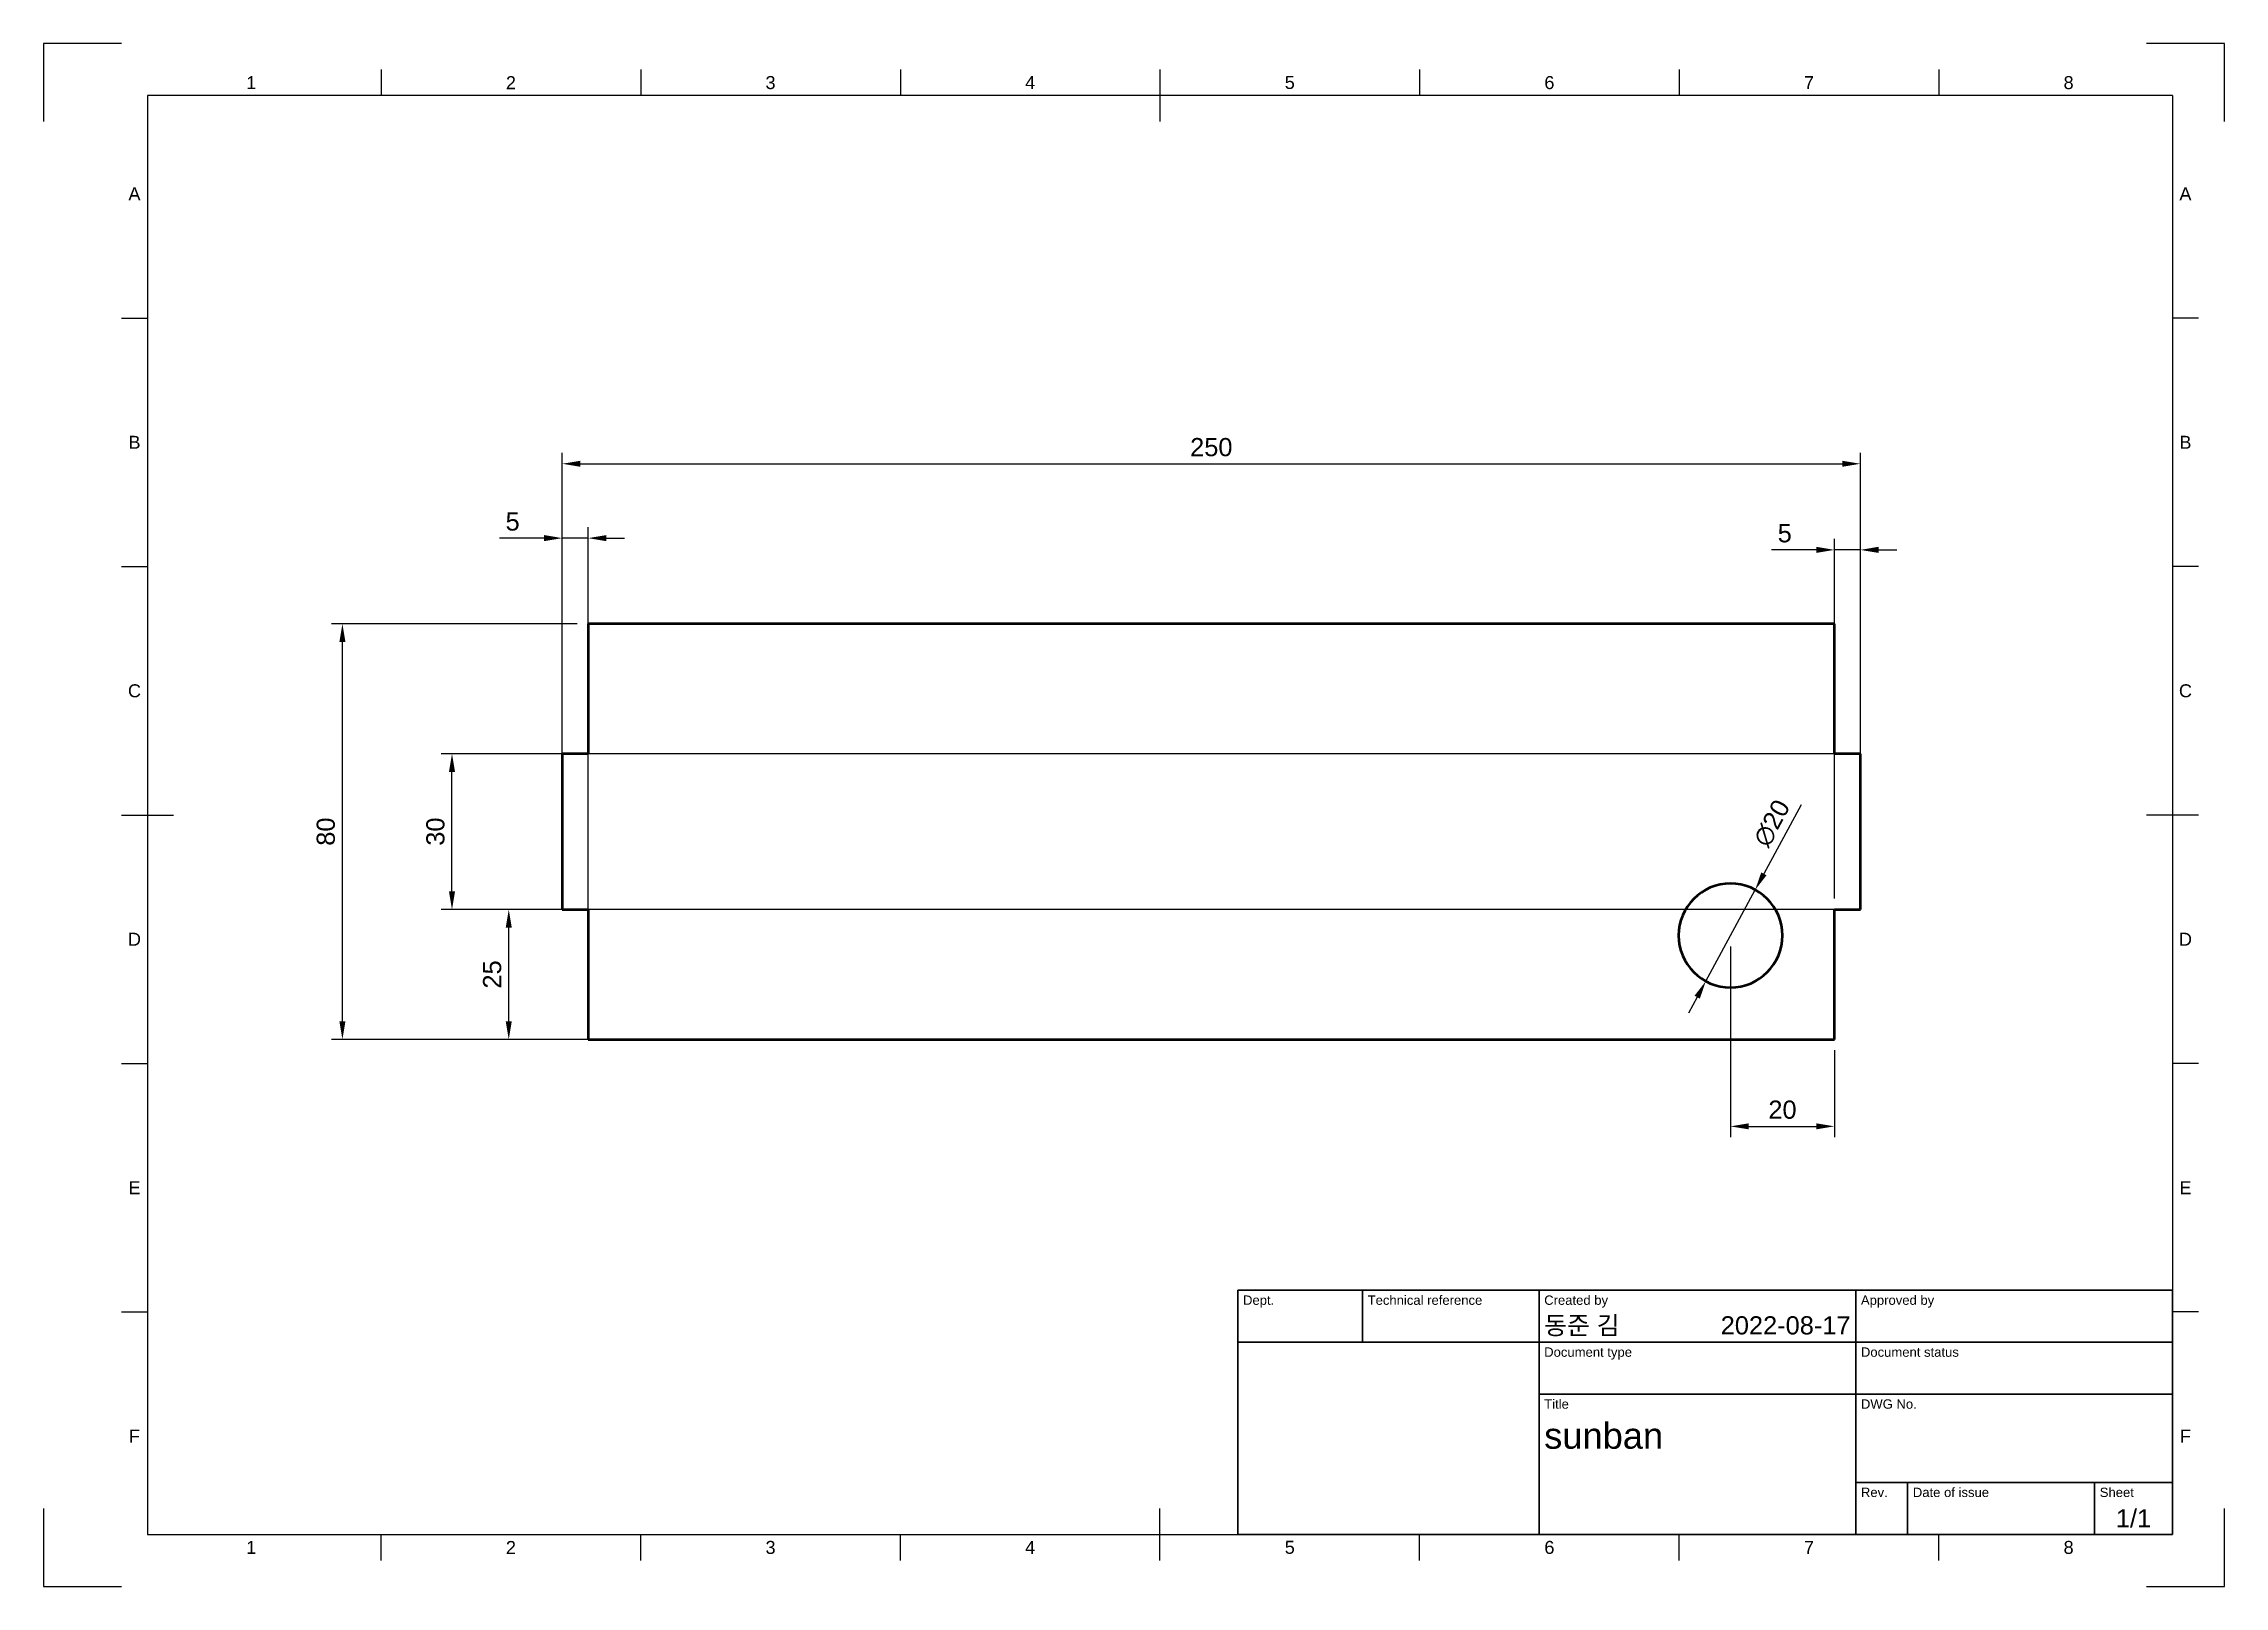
# Model space of a CAD drawing. Header units: millimetres. Extents: x 0 to 420, y 0 to 297.
import ezdxf
from ezdxf.enums import TextEntityAlignment as Align

# ---------------------------------------------------------------- set-up
doc = ezdxf.new("R2010")
doc.units = ezdxf.units.MM
doc.header["$LTSCALE"] = 0.75
for name, color, linetype, lineweight in [('Border', 7, 'Continuous', 25), ('Dimensions', 7, 'Continuous', 25), ('TitleBlock', 7, 'Continuous', 35), ('Visible', 7, 'Continuous', 50)]:
    doc.layers.add(name, color=color, linetype=linetype, lineweight=lineweight)
doc.styles.add('FusionTitle', font='arial.ttf')
doc.styles.get("Standard").update_dxf_attribs({"font": 'arial.ttf'})
doc.dimstyles.new('ISO-25', dxfattribs={"dimtxt": 3.5, "dimasz": 3.5, "dimexe": 2.1, "dimexo": 2.1, "dimgap": 1.4, "dimtad": 1, "dimzin": 12, "dimdsep": 46, "dimtxsty": 'Standard', "dimcen": 0, "dimclrd": 256, "dimclre": 256, "dimclrt": 256, "dimazin": 3, "dimtp": 0.1, "dimtm": 0.1, "dimtfac": 0.714286, "dimtmove": 0, "dimatfit": 3, "dimfxl": 1, "dimtzin": 12, "dimarcsym": 0})

# ---------------------------------------------------------------- blocks, each defined once
blk = doc.blocks.new('ISO_A3_SHEET')
at = {"layer": 'Border'}
for p, q in [((65, 292), (65, 287)), ((115, 292), (115, 287)), ((165, 292), (165, 287)), ((215, 292), (215, 282)), ((265, 292), (265, 287)), ((315, 292), (315, 287)), ((365, 292), (365, 287)), ((410, 287), (20, 287)), ((20, 287), (20, 10)), ((410, 287), (410, 10)), ((15, 244.16666), (20, 244.16666)), ((415, 244.16666), (410, 244.16666)), ((15, 196.33333), (20, 196.33333)), ((415, 196.33333), (410, 196.33333)), ((15, 148.5), (25, 148.5)), ((415, 148.5), (405, 148.5)), ((15, 100.66667), (20, 100.66667)), ((415, 100.66667), (410, 100.66667)), ((15, 52.83334), (20, 52.83334)), ((415, 52.83334), (410, 52.83334)), ((215, 5), (215, 15)), ((20, 10), (410, 10)), ((65, 5), (65, 10)), ((115, 5), (115, 10)), ((165, 5), (165, 10)), ((265, 5), (265, 10)), ((315, 5), (315, 10)), ((365, 5), (365, 10))]:
    blk.add_line(p, q, dxfattribs=at)
at = {"layer": 'Defpoints'}
for p, q in [((15, 297), (0, 297)), ((0, 297), (0, 282)), ((420, 297), (405, 297)), ((420, 282), (420, 297)), ((0, 15), (0, 0)), ((420, 0), (420, 15)), ((0, 0), (15, 0)), ((405, 0), (420, 0))]:
    blk.add_line(p, q, dxfattribs=at)
at = {"layer": 'Border', "style": 'FusionTitle'}
for s, p in [('1', (40, 289.5)), ('2', (90, 289.5)), ('3', (140, 289.5)), ('4', (190, 289.5)), ('5', (240, 289.5)), ('6', (290, 289.5)), ('7', (340, 289.5)), ('8', (390, 289.5)), ('A', (17.5, 268.08333)), ('A', (412.5, 268.08333)), ('B', (17.5, 220.25)), ('B', (412.5, 220.25)), ('C', (17.5, 172.41667)), ('C', (412.5, 172.41667)), ('D', (17.5, 124.58334)), ('D', (412.5, 124.58334)), ('E', (17.5, 76.75001)), ('E', (412.5, 76.75001)), ('F', (17.5, 28.91668)), ('F', (412.5, 28.91668)), ('1', (40, 7.5)), ('2', (90, 7.5)), ('3', (140, 7.5)), ('4', (190, 7.5)), ('5', (240, 7.5)), ('6', (290, 7.5)), ('7', (340, 7.5)), ('8', (390, 7.5))]:
    blk.add_text(s, height=2.5, dxfattribs=at).set_placement(p, align=Align.MIDDLE)
blk = doc.blocks.new('ISO_TITLEBLOCK')
at = {"layer": 'TitleBlock'}
for p, q in [((0, 47), (-180, 47)), ((-180, 47), (-180, 0)), ((-156, 37), (-156, 47)), ((-122, 0), (-122, 47)), ((-61, 0), (-61, 47)), ((0, 0), (0, 47)), ((-180, 37), (0, 37)), ((-122, 27), (0, 27)), ((-61, 10), (0, 10)), ((-51, 0), (-51, 10)), ((-15, 0), (-15, 10)), ((-180, 0), (0, 0))]:
    blk.add_line(p, q, dxfattribs=at)
at = {"layer": 'TitleBlock', "style": 'FusionTitle'}
for s, p in [('Dept.', (-179, 46)), ('Technical reference', (-155, 46)), ('Created by', (-121, 46)), ('Approved by', (-60, 46)), ('Document type', (-121, 36)), ('Document status', (-60, 36)), ('Title', (-121, 26)), ('DWG No.', (-60, 26)), ('Rev.', (-60, 9)), ('Date of issue', (-50, 9)), ('Sheet', (-14, 9))]:
    blk.add_text(s, height=1.8, dxfattribs=at).set_placement(p, align=Align.TOP_LEFT)
for tag, height, p in [('DEPT', 3.5, (-179, 42)), ('TECHNICAL_REFERENCE', 3.5, (-155, 42)), ('CREATED_BY', 3.5, (-121, 42)), ('APPROVED_BY', 3.5, (-60, 42)), ('DOCUMENT_TYPE', 3.5, (-121, 32)), ('DOCUMENT_STATUS', 3.5, (-60, 32)), ('TITLE_1', 5, (-121, 21.5)), ('TITLE_2', 5, (-121, 14)), ('TITLE_3', 5, (-121, 6.5)), ('DATE_OF_ISSUE', 3.5, (-50, 5))]:
    blk.add_attdef(tag, text='', height=height, dxfattribs=at).set_placement(p, align=Align.TOP_LEFT)
for tag, p in [('CREATED_DATE', (-62, 42)), ('APPROVED_DATE', (-0.99, 42))]:
    blk.add_attdef(tag, text='', height=3.5, dxfattribs=at).set_placement(p, align=Align.TOP_RIGHT)
for tag, height, p in [('DRAWING_NUMBER', 5, (-30.5, 19.75)), ('REV', 3.5, (-56, 4.85)), ('SHEET', 3.5, (-7.5, 4.85))]:
    blk.add_attdef(tag, text='', height=height, dxfattribs=at).set_placement(p, align=Align.TOP_CENTER)
blk = doc.blocks.new('*D12')
at = {"layer": 'Defpoints', "color": 0, "transparency": 16777216}
for p in [(57.55, 185.3), (104.89, 185.3), (104.89, 105.3)]:
    blk.add_point(p, dxfattribs=at)
at = {"layer": 'Dimensions', "lineweight": -2, "transparency": 16777216}
for p, q in [((102.79, 185.3), (55.45, 185.3)), ((57.55, 108.8), (57.55, 181.8)), ((102.79, 105.3), (55.45, 105.3))]:
    blk.add_line(p, q, dxfattribs=at)
at = {"layer": 'Dimensions', "transparency": 16777216}
for points in [[(56.96, 181.8), (58.13, 181.8), (57.55, 185.3)], [(56.96, 108.8), (58.13, 108.8), (57.55, 105.3)]]:
    blk.add_solid(points, dxfattribs=at)
at = {"layer": 'Dimensions', "transparency": 16777216, "insert": (54.36, 145.3), "char_height": 3.5, "attachment_point": 5, "rotation": 90}
blk.add_mtext('80', dxfattribs=at)
blk = doc.blocks.new('*D13')
at = {"layer": 'Defpoints', "color": 0, "transparency": 16777216}
for p in [(89.58, 130.3), (344.89, 130.3), (344.89, 105.3)]:
    blk.add_point(p, dxfattribs=at)
at = {"layer": 'Dimensions', "lineweight": -2, "transparency": 16777216}
for p, q in [((342.79, 130.3), (87.48, 130.3)), ((89.58, 108.8), (89.58, 126.8)), ((342.79, 105.3), (87.48, 105.3))]:
    blk.add_line(p, q, dxfattribs=at)
at = {"layer": 'Dimensions', "transparency": 16777216}
for points in [[(89, 126.8), (90.17, 126.8), (89.58, 130.3)], [(89, 108.8), (90.17, 108.8), (89.58, 105.3)]]:
    blk.add_solid(points, dxfattribs=at)
at = {"layer": 'Dimensions', "transparency": 16777216, "insert": (86.4, 117.8), "char_height": 3.5, "attachment_point": 5, "rotation": 90}
blk.add_mtext('25', dxfattribs=at)
blk = doc.blocks.new('*D14')
at = {"layer": 'Defpoints', "color": 0, "transparency": 16777216}
for p in [(78.65, 160.3), (349.89, 160.3), (349.89, 130.3)]:
    blk.add_point(p, dxfattribs=at)
at = {"layer": 'Dimensions', "lineweight": -2, "transparency": 16777216}
for p, q in [((347.79, 160.3), (76.55, 160.3)), ((78.65, 133.8), (78.65, 156.8)), ((347.79, 130.3), (76.55, 130.3))]:
    blk.add_line(p, q, dxfattribs=at)
at = {"layer": 'Dimensions', "transparency": 16777216}
for points in [[(78.07, 156.8), (79.24, 156.8), (78.65, 160.3)], [(78.07, 133.8), (79.24, 133.8), (78.65, 130.3)]]:
    blk.add_solid(points, dxfattribs=at)
at = {"layer": 'Dimensions', "transparency": 16777216, "insert": (75.47, 145.3), "char_height": 3.5, "attachment_point": 5, "rotation": 90}
blk.add_mtext('30', dxfattribs=at)
blk = doc.blocks.new('*D15')
at = {"layer": 'Defpoints', "color": 0, "transparency": 16777216}
for p in [(329.64, 134.09), (320.13, 116.5)]:
    blk.add_point(p, dxfattribs=at)
at = {"layer": 'Dimensions', "lineweight": -2, "transparency": 16777216}
for p, q in [((338.5, 150.46), (331.31, 137.17)), ((320.13, 116.5), (329.64, 134.09)), ((318.47, 113.42), (316.8, 110.34))]:
    blk.add_line(p, q, dxfattribs=at)
at = {"layer": 'Dimensions', "transparency": 16777216}
for points in [[(330.8, 137.45), (331.82, 136.9), (329.64, 134.09)], [(317.95, 113.7), (318.98, 113.15), (320.13, 116.5)]]:
    blk.add_solid(points, dxfattribs=at)
at = {"layer": 'Dimensions', "transparency": 16777216, "insert": (332.85, 146.92), "char_height": 3.5, "attachment_point": 5, "rotation": 61.595}
blk.add_mtext('∅20', dxfattribs=at)
blk = doc.blocks.new('*D16')
at = {"layer": 'Defpoints', "color": 0, "transparency": 16777216}
for p in [(324.89, 125.3), (344.89, 105.3), (344.89, 88.56)]:
    blk.add_point(p, dxfattribs=at)
at = {"layer": 'Dimensions', "lineweight": -2, "transparency": 16777216}
for p, q in [((324.89, 123.2), (324.89, 86.46)), ((344.89, 103.2), (344.89, 86.46)), ((328.39, 88.56), (341.39, 88.56))]:
    blk.add_line(p, q, dxfattribs=at)
at = {"layer": 'Dimensions', "transparency": 16777216}
for points in [[(328.39, 89.14), (328.39, 87.98), (324.89, 88.56)], [(341.39, 89.14), (341.39, 87.98), (344.89, 88.56)]]:
    blk.add_solid(points, dxfattribs=at)
at = {"layer": 'Dimensions', "transparency": 16777216, "insert": (334.89, 91.75), "char_height": 3.5, "attachment_point": 5}
blk.add_mtext('20', dxfattribs=at)
blk = doc.blocks.new('*D17')
at = {"layer": 'Defpoints', "color": 0, "transparency": 16777216}
for p in [(349.89, 216.12), (99.89, 160.3), (349.89, 160.3)]:
    blk.add_point(p, dxfattribs=at)
at = {"layer": 'Dimensions', "lineweight": -2, "transparency": 16777216}
for p, q in [((99.89, 162.4), (99.89, 218.22)), ((103.39, 216.12), (346.39, 216.12)), ((349.89, 162.4), (349.89, 218.22))]:
    blk.add_line(p, q, dxfattribs=at)
at = {"layer": 'Dimensions', "transparency": 16777216}
for points in [[(103.39, 216.7), (103.39, 215.53), (99.89, 216.12)], [(346.39, 216.7), (346.39, 215.53), (349.89, 216.12)]]:
    blk.add_solid(points, dxfattribs=at)
at = {"layer": 'Dimensions', "transparency": 16777216, "insert": (224.89, 219.3), "char_height": 3.5, "attachment_point": 5}
blk.add_mtext('250', dxfattribs=at)
blk = doc.blocks.new('*D18')
at = {"layer": 'Defpoints', "color": 0, "transparency": 16777216}
for p in [(99.89, 201.8), (99.89, 130.3), (104.89, 105.3)]:
    blk.add_point(p, dxfattribs=at)
at = {"layer": 'Dimensions', "lineweight": -2, "transparency": 16777216}
for p, q in [((96.39, 201.8), (87.77, 201.8)), ((99.89, 132.4), (99.89, 203.9)), ((104.89, 201.8), (99.89, 201.8)), ((104.89, 107.4), (104.89, 203.9)), ((108.39, 201.8), (111.89, 201.8))]:
    blk.add_line(p, q, dxfattribs=at)
at = {"layer": 'Dimensions', "transparency": 16777216}
for points in [[(96.39, 202.39), (96.39, 201.22), (99.89, 201.8)], [(108.39, 202.39), (108.39, 201.22), (104.89, 201.8)]]:
    blk.add_solid(points, dxfattribs=at)
at = {"layer": 'Dimensions', "transparency": 16777216, "insert": (90.33, 204.98), "char_height": 3.5, "attachment_point": 5}
blk.add_mtext('5', dxfattribs=at)
blk = doc.blocks.new('*D19')
at = {"layer": 'Defpoints', "color": 0, "transparency": 16777216}
for p in [(344.89, 199.54), (344.89, 130.3), (349.89, 130.3)]:
    blk.add_point(p, dxfattribs=at)
at = {"layer": 'Dimensions', "lineweight": -2, "transparency": 16777216}
for p, q in [((344.89, 132.4), (344.89, 201.64)), ((349.89, 132.4), (349.89, 201.64)), ((341.39, 199.54), (332.77, 199.54)), ((349.89, 199.54), (344.89, 199.54)), ((353.39, 199.54), (356.89, 199.54))]:
    blk.add_line(p, q, dxfattribs=at)
at = {"layer": 'Dimensions', "transparency": 16777216}
for points in [[(341.39, 200.13), (341.39, 198.96), (344.89, 199.54)], [(353.39, 200.13), (353.39, 198.96), (349.89, 199.54)]]:
    blk.add_solid(points, dxfattribs=at)
at = {"layer": 'Dimensions', "transparency": 16777216, "insert": (335.33, 202.72), "char_height": 3.5, "attachment_point": 5}
blk.add_mtext('5', dxfattribs=at)

msp = doc.modelspace()

# ---------------------------------------------------------------- linework, layer by layer
at = {"layer": 'Visible'}
for p, q in [((104.887, 185.298), (104.887, 160.298)), ((344.887, 185.298), (104.887, 185.298)), ((344.887, 160.298), (344.887, 185.298)), ((99.887, 160.298), (99.887, 130.298)), ((104.887, 160.298), (99.887, 160.298)), ((349.887, 160.298), (344.887, 160.298)), ((349.887, 130.298), (349.887, 160.298)), ((99.887, 130.298), (104.887, 130.298)), ((104.887, 130.298), (104.887, 105.298)), ((344.887, 130.298), (349.887, 130.298)), ((344.887, 105.298), (344.887, 130.298)), ((104.887, 105.298), (344.887, 105.298))]:
    msp.add_line(p, q, dxfattribs=at)
at = {"layer": 'Visible', "extrusion": (0, 0, -1)}
msp.add_circle((-324.887, 125.298), 10, dxfattribs=at)

# ---------------------------------------------------------------- block references
at = {"layer": 'Border'}
msp.add_blockref('ISO_A3_SHEET', (0, 0), dxfattribs=at)
at = {"layer": 'TitleBlock'}
msp.add_blockref('ISO_TITLEBLOCK', (410, 10), dxfattribs=at).add_auto_attribs({'CREATED_DATE': '2022-08-17', 'SHEET': '1/1', 'TITLE_1': 'sunban', 'CREATED_BY': '동준 김'})

# ---------------------------------------------------------------- dimensions: what is measured, and where the dimension line sits
at = {"layer": 'Dimensions'}
for p1, p2, distance, picture, middle in [((99.887, 160.298), (349.887, 160.298), 55.819, '*D17', (224.887, 219.304)), ((349.887, 130.298), (344.887, 130.298), -69.244, '*D19', (335.327, 202.722))]:
    dim = msp.add_aligned_dim(p1=p1, p2=p2, distance=distance, dimstyle='ISO-25', override={"dimlfac": 1, "dimclrd": 256, "dimclre": 256}, dxfattribs=at)
    dim.commit()
    dim.dimension.update_dxf_attribs({"geometry": picture, "text_midpoint": middle})
dim = msp.add_linear_dim(base=(99.887, 201.802), p1=(104.887, 105.298), p2=(99.887, 130.298), dimstyle='ISO-25', override={"dimlfac": 1, "dimclrd": 256, "dimclre": 256}, dxfattribs=at)
dim.commit()
dim.dimension.update_dxf_attribs({"geometry": '*D18', "text_midpoint": (90.327, 204.982)})
for base, p1, p2, picture, middle in [((57.547, 185.298), (104.887, 105.298), (104.887, 185.298), '*D12', (57.547, 145.298)), ((78.653, 160.298), (349.887, 130.298), (349.887, 160.298), '*D14', (78.653, 145.298)), ((89.583, 130.298), (344.887, 105.298), (344.887, 130.298), '*D13', (89.583, 117.798))]:
    dim = msp.add_linear_dim(base=base, p1=p1, p2=p2, angle=90, dimstyle='ISO-25', override={"dimlfac": 1}, dxfattribs=at)
    dim.commit()
    dim.dimension.update_dxf_attribs({"geometry": picture, "text_midpoint": middle, "dimtype": 161})
dim = msp.add_diameter_dim_2p(p1=(320.13, 116.502), p2=(329.644, 134.094), dimstyle='ISO-25', override={"dimlfac": 1, "dimclrd": 256, "dimclre": 256}, dxfattribs=at)
dim.commit()
dim.dimension.update_dxf_attribs({"geometry": '*D15', "text_midpoint": (332.846, 146.92)})
dim = msp.add_linear_dim(base=(344.887, 88.559), p1=(324.887, 125.298), p2=(344.887, 105.298), angle=180, dimstyle='ISO-25', override={"dimlfac": 1, "dimclrd": 256, "dimclre": 256}, dxfattribs=at)
dim.commit()
dim.dimension.update_dxf_attribs({"geometry": '*D16', "text_midpoint": (334.887, 91.746)})

doc.saveas('drawing.dxf')
